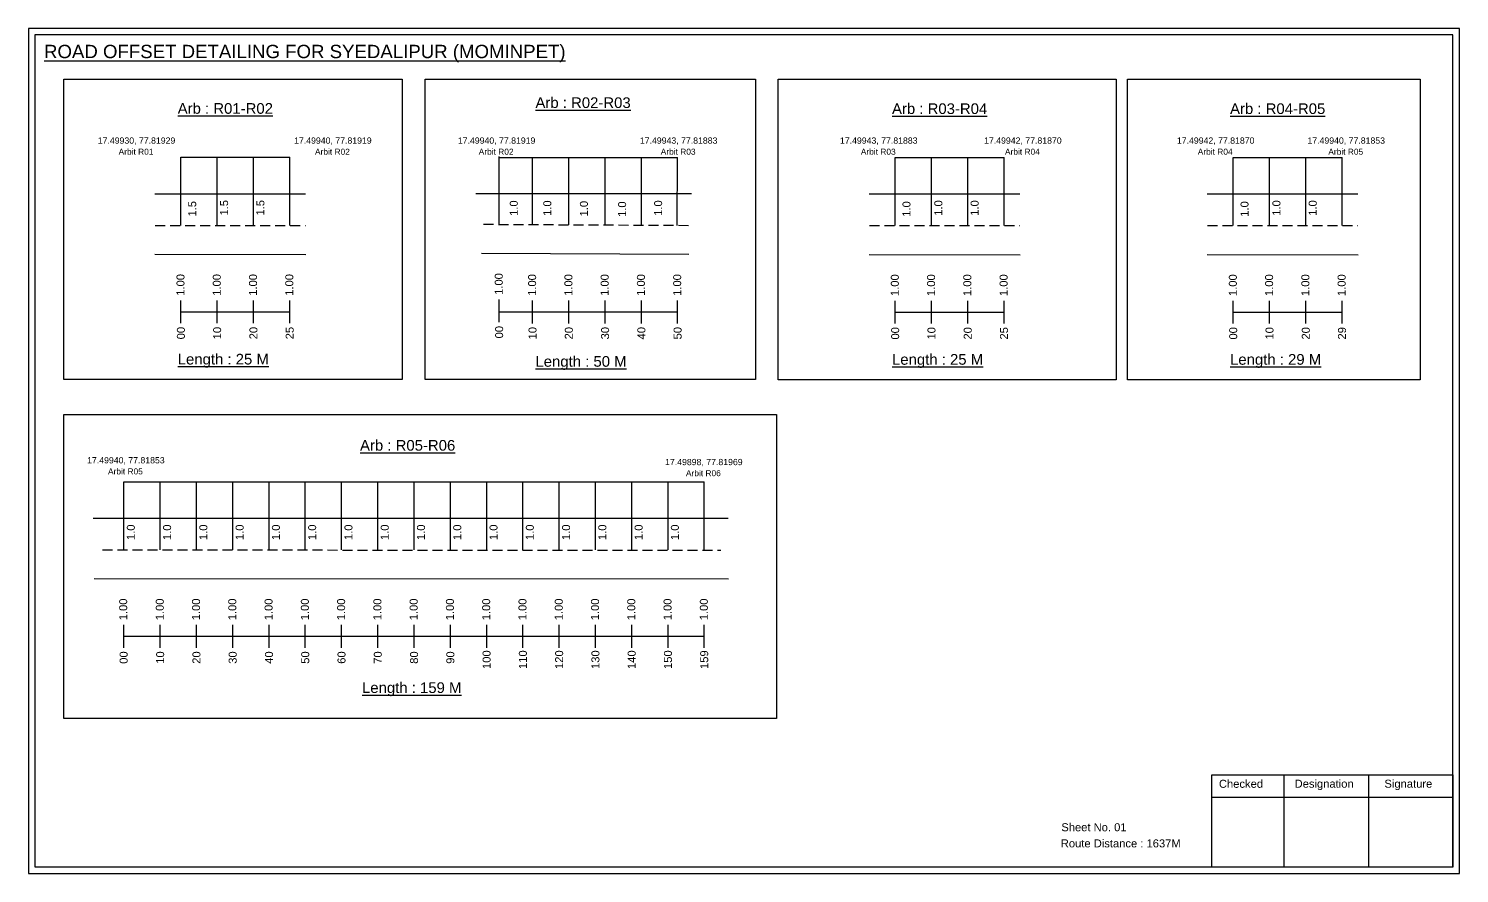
# Model space of a CAD drawing. Header units: inches. Extents: x 660 to 7040, y 655 to 1179.
# Drawn here: x 3631 to 4167, y 682 to 999 of the extents above; entities that cross this region are included whole.
import ezdxf

# ---------------------------------------------------------------- set-up
doc = ezdxf.new("R2010")
doc.units = ezdxf.units.IN
doc.header["$MEASUREMENT"] = 0
doc.linetypes.add('DASHED2', pattern=[0.375, 0.25, -0.125])
doc.layers.add('PDF_Geometry', color=7, linetype='Continuous')
doc.layers.add('PDF_Text', color=5, linetype='Continuous')
doc.styles.add('PDF Arial', font='arial.ttf')
doc.styles.get("Standard").update_dxf_attribs({"font": 'arial.ttf'})

msp = doc.modelspace()

# ---------------------------------------------------------------- linework, layer by layer
at = {"color": 5}
for p, q in [((3688.11, 950.63), (3728.91, 950.63)), ((3807.43, 950.59), (3874.35, 950.59)), ((3955.94, 950.54), (3996.74, 950.54)), ((4082.69, 950.54), (4123.49, 950.54)), ((3666.74, 828.98), (3884.34, 828.98))]:
    msp.add_line(p, q, dxfattribs=at)
for p, q in [((3688.11, 925.09), (3688.11, 950.63)), ((3701.71, 925.09), (3701.71, 950.63)), ((3715.31, 925.09), (3715.31, 950.63)), ((3728.91, 925.09), (3728.91, 950.63)), ((3807.43, 925.35), (3807.43, 950.89)), ((3819.95, 925.3), (3819.95, 950.59)), ((3833.55, 925.25), (3833.55, 950.59)), ((3847.15, 925.31), (3847.15, 950.59)), ((3860.75, 925.05), (3860.75, 950.59)), ((3874.12, 925.09), (3874.35, 950.59)), ((3955.94, 925), (3955.94, 950.54)), ((3969.54, 925), (3969.54, 950.54)), ((3983.14, 925), (3983.14, 950.54)), ((3996.74, 925), (3996.74, 950.54)), ((4082.69, 925), (4082.69, 950.54)), ((4096.29, 925), (4096.29, 950.54)), ((4109.89, 925), (4109.89, 950.54)), ((4123.49, 925), (4123.49, 950.54)), ((3678.27, 936.97), (3734.76, 936.97)), ((3879.6, 936.91), (3798.65, 936.91)), ((3946.1, 936.88), (4002.59, 936.88)), ((4072.85, 936.88), (4129.34, 936.88)), ((3678.27, 914.29), (3734.98, 914.16)), ((3800.86, 914.71), (3878.58, 914.28)), ((3946.1, 914.2), (4002.81, 914.07)), ((4072.85, 914.2), (4129.56, 914.07)), ((3666.74, 803.45), (3666.74, 828.98)), ((3680.34, 803.45), (3680.34, 828.98)), ((3693.94, 803.45), (3693.94, 828.98)), ((3707.54, 803.45), (3707.54, 828.98)), ((3721.14, 803.45), (3721.14, 828.98)), ((3734.74, 803.45), (3734.74, 828.98)), ((3748.34, 803.45), (3748.34, 828.98)), ((3761.94, 803.45), (3761.94, 828.98)), ((3775.54, 803.45), (3775.54, 828.98)), ((3789.14, 803.45), (3789.14, 828.98)), ((3802.74, 803.45), (3802.74, 828.98)), ((3816.34, 803.45), (3816.34, 828.98)), ((3829.94, 803.45), (3829.94, 828.98)), ((3843.54, 803.45), (3843.54, 828.98)), ((3857.14, 803.45), (3857.14, 828.98)), ((3870.74, 803.45), (3870.74, 828.98)), ((3884.34, 803.45), (3884.34, 828.98)), ((3655.19, 815.33), (3893.27, 815.33)), ((3655.58, 792.65), (3893.44, 792.61))]:
    msp.add_line(p, q)
at = {"linetype": 'DASHED2', "ltscale": 15}
for p, q in [((3678.42, 925.09), (3734.76, 925.09)), ((3801.57, 925.5), (3879.85, 925.09)), ((3946.25, 925), (4002.59, 925)), ((4073, 925), (4129.34, 925)), ((3658.7, 803.45), (3890.58, 803.27))]:
    msp.add_line(p, q, dxfattribs=at)
at = {"color": 217, "true_color": 0x93278f}
for p, q in [((3688.11, 888.39), (3688.11, 896.95)), ((3701.71, 888.39), (3701.71, 896.95)), ((3715.31, 888.39), (3715.31, 896.95)), ((3728.91, 888.39), (3728.91, 896.95)), ((3807.43, 888.74), (3807.43, 897.29)), ((3819.95, 888.35), (3819.95, 896.91)), ((3833.55, 888.35), (3833.55, 896.91)), ((3847.15, 888.35), (3847.15, 896.91)), ((3860.75, 888.35), (3860.75, 896.91)), ((3874.35, 888.35), (3874.35, 896.91)), ((3955.94, 888.3), (3955.94, 896.86)), ((3969.54, 888.3), (3969.54, 896.86)), ((3983.14, 888.3), (3983.14, 896.86)), ((3996.74, 888.3), (3996.74, 896.86)), ((4082.69, 888.3), (4082.69, 896.86)), ((4096.29, 888.3), (4096.29, 896.86)), ((4109.89, 888.3), (4109.89, 896.86)), ((4123.49, 888.3), (4123.49, 896.86)), ((3688.11, 892.66), (3728.91, 892.67)), ((3807.43, 892.62), (3874.35, 892.64)), ((3955.94, 892.57), (3996.74, 892.58)), ((4082.69, 892.57), (4123.49, 892.58)), ((3666.63, 766.75), (3666.63, 775.3)), ((3680.34, 766.75), (3680.34, 775.3)), ((3693.94, 766.75), (3693.94, 775.3)), ((3707.54, 766.75), (3707.54, 775.3)), ((3721.14, 766.75), (3721.14, 775.3)), ((3734.74, 766.75), (3734.74, 775.3)), ((3748.34, 766.75), (3748.34, 775.3)), ((3761.94, 766.75), (3761.94, 775.3)), ((3775.54, 766.75), (3775.54, 775.3)), ((3789.14, 766.75), (3789.14, 775.3)), ((3802.74, 766.75), (3802.74, 775.3)), ((3816.34, 766.75), (3816.34, 775.3)), ((3829.94, 766.75), (3829.94, 775.3)), ((3843.54, 766.75), (3843.54, 775.3)), ((3857.14, 766.75), (3857.14, 775.3)), ((3870.74, 766.75), (3870.74, 775.3)), ((3884.34, 766.75), (3884.34, 775.3)), ((3666.74, 771.02), (3884.34, 771.06))]:
    msp.add_line(p, q, dxfattribs=at)
for points in [[(3644.25, 979.94), (3771, 979.94), (3771, 867.26), (3644.25, 867.26)], [(3779.73, 979.94), (3903.53, 979.94), (3903.53, 867.26), (3779.73, 867.26)], [(3912.08, 979.85), (4038.83, 979.85), (4038.83, 867.17), (3912.08, 867.17)], [(4042.99, 979.85), (4152.72, 979.85), (4152.72, 867.17), (4042.99, 867.17)], [(3644.25, 854.14), (3911.36, 854.14), (3911.36, 740.22), (3644.25, 740.22)]]:
    msp.add_lwpolyline(points, close=True)
at = {"layer": 'PDF_Geometry'}
for points in [[(3630.99, 998.85), (3630.99, 682.14), (4167.46, 682.14), (4167.46, 998.85)], [(3633.31, 996.53), (3633.31, 684.56), (4165.04, 684.56), (4165.04, 996.53)]]:
    msp.add_lwpolyline(points, close=True, dxfattribs=at)
at = {"layer": 'PDF_Geometry', "color": 242, "true_color": 0xcc1f26}
msp.add_lwpolyline([(4165.04, 684.47), (4074.7, 684.47), (4074.7, 719.08), (4165.04, 719.08)], close=True, dxfattribs=at)
for points in [[(4101.68, 719.08), (4101.68, 684.47)], [(4133.41, 719.08), (4133.41, 684.47)], [(4074.7, 710.71), (4165.04, 710.71)]]:
    msp.add_lwpolyline(points, dxfattribs=at)

# ---------------------------------------------------------------- texts
at = {"color": 242, "true_color": 0xcd2027}
for s, height, p in [('%%UROAD OFFSET DETAILING FOR SYEDALIPUR (MOMINPET)', 5, (3636.76, 987.78)), ('%%UArb : R01-R02', 4, (3686.89, 966.93)), ('%%UArb : R02-R03', 4, (3821.03, 969.09)), ('%%UArb : R03-R04', 4, (3954.72, 966.84)), ('%%UArb : R04-R05', 4, (4081.47, 966.84)), ('%%ULength : 25 M', 4, (3686.89, 872.93)), ('%%ULength : 50 M', 4, (3821.03, 872.09)), ('%%ULength : 25 M', 4, (3954.72, 872.84)), ('%%ULength : 29 M', 4, (4081.47, 872.84)), ('%%UArb : R05-R06', 4, (3755.25, 840.62)), ('%%ULength : 159 M', 4, (3756, 749.77))]:
    msp.add_text(s, height=height, dxfattribs=at).set_placement(p)
at = {"color": 5}
for s, height, p in [('17.49930, 77.81929', 2.34, (3656.91, 955.71)), ('17.49940, 77.81919', 2.34, (3730.54, 955.71)), ('17.49940, 77.81919', 2.34, (3791.93, 955.71)), ('17.49943, 77.81883', 2.34, (3860.18, 955.71)), ('17.49943, 77.81883', 2.34, (3935.21, 955.71)), ('17.49942, 77.81870', 2.34, (3989.25, 955.71)), ('17.49942, 77.81870', 2.34, (4061.54, 955.71)), ('17.49940, 77.81853', 2.34, (4110.49, 955.71)), ('Arbit R01', 2.246, (3664.73, 951.58)), ('Arbit R02', 2.246, (3738.36, 951.58)), ('Arbit R02', 2.246, (3799.75, 951.58)), ('Arbit R03', 2.246, (3868, 951.58)), ('Arbit R03', 2.246, (3943.03, 951.58)), ('Arbit R04', 2.246, (3997.07, 951.58)), ('Arbit R04', 2.246, (4069.36, 951.58)), ('Arbit R05', 2.246, (4118.31, 951.58)), ('17.49940, 77.81853', 2.34, (3652.92, 835.85)), ('17.49898, 77.81969', 2.34, (3869.63, 835.19)), ('Arbit R05', 2.246, (3660.74, 831.73)), ('Arbit R06', 2.246, (3877.45, 831.06))]:
    msp.add_text(s, height=height, dxfattribs=at).set_placement(p)
for s, p in [('1.5', (3693.82, 928.4)), ('1.5', (3705.78, 928.77)), ('1.5', (3719.38, 928.77)), ('1.0', (3814.39, 928.63)), ('1.0', (3826.97, 928.63)), ('1.0', (3840.7, 928.44)), ('1.0', (3855.02, 928.25)), ('1.0', (3868.53, 928.66)), ('1.0', (3961.65, 928.31)), ('1.0', (3973.6, 928.68)), ('1.0', (3987.2, 928.68)), ('1.0', (4088.4, 928.31)), ('1.0', (4100.36, 928.68)), ('1.0', (4113.96, 928.68)), ('1.0', (3670.81, 807.12)), ('1.0', (3684.41, 807.12)), ('1.0', (3698.01, 807.12)), ('1.0', (3711.61, 807.12)), ('1.0', (3725.21, 807.12)), ('1.0', (3738.81, 807.12)), ('1.0', (3752.41, 807.12)), ('1.0', (3766.01, 807.12)), ('1.0', (3779.61, 807.12)), ('1.0', (3793.21, 807.12)), ('1.0', (3806.81, 807.12)), ('1.0', (3820.41, 807.12)), ('1.0', (3834.01, 807.12)), ('1.0', (3847.61, 807.12)), ('1.0', (3861.21, 807.12)), ('1.0', (3874.81, 807.12))]:
    msp.add_text(s, height=3, rotation=90).set_placement(p)
at = {"color": 217, "true_color": 0x93278f}
for s, p in [('1.00', (3689.43, 898.69)), ('1.00', (3703.03, 898.69)), ('1.00', (3716.63, 898.69)), ('1.00', (3730.23, 898.69)), ('1.00', (3808.76, 899.03)), ('1.00', (3821.28, 898.65)), ('1.00', (3834.88, 898.65)), ('1.00', (3848.48, 898.65)), ('1.00', (3862.08, 898.65)), ('1.00', (3875.68, 898.65)), ('1.00', (3957.26, 898.6)), ('1.00', (3970.86, 898.6)), ('1.00', (3984.46, 898.6)), ('1.00', (3998.06, 898.6)), ('1.00', (4084.01, 898.6)), ('1.00', (4097.61, 898.6)), ('1.00', (4111.21, 898.6)), ('1.00', (4124.81, 898.6)), ('00', (3689.58, 882.37)), ('10', (3703.18, 882.37)), ('20', (3716.78, 882.37)), ('25', (3730.38, 882.37)), ('00', (3808.91, 882.71)), ('10', (3821.43, 882.33)), ('20', (3835.03, 882.33)), ('30', (3848.63, 882.33)), ('40', (3862.23, 882.33)), ('50', (3875.83, 882.33)), ('00', (3957.41, 882.28)), ('10', (3971.01, 882.28)), ('20', (3984.61, 882.28)), ('25', (3998.21, 882.28)), ('00', (4084.16, 882.28)), ('10', (4097.76, 882.28)), ('20', (4111.36, 882.28)), ('29', (4124.96, 882.28)), ('1.00', (3667.96, 777.04)), ('1.00', (3681.66, 777.04)), ('1.00', (3695.26, 777.04)), ('1.00', (3708.86, 777.04)), ('1.00', (3722.46, 777.04)), ('1.00', (3736.06, 777.04)), ('1.00', (3749.66, 777.04)), ('1.00', (3763.26, 777.04)), ('1.00', (3776.86, 777.04)), ('1.00', (3790.46, 777.04)), ('1.00', (3804.06, 777.04)), ('1.00', (3817.66, 777.04)), ('1.00', (3831.26, 777.04)), ('1.00', (3844.86, 777.04)), ('1.00', (3858.46, 777.04)), ('1.00', (3872.06, 777.04)), ('1.00', (3885.66, 777.04)), ('00', (3668.11, 760.72)), ('10', (3681.81, 760.72)), ('20', (3695.41, 760.72)), ('30', (3709.01, 760.72)), ('40', (3722.61, 760.72)), ('50', (3736.21, 760.72)), ('60', (3749.81, 760.72)), ('70', (3763.41, 760.72)), ('80', (3777.01, 760.72)), ('90', (3790.61, 760.72)), ('100', (3804.21, 758.77)), ('110', (3817.81, 758.77)), ('120', (3831.41, 758.77)), ('130', (3845.01, 758.77)), ('140', (3858.61, 758.77)), ('150', (3872.21, 758.77)), ('159', (3885.81, 758.77))]:
    msp.add_text(s, height=3, rotation=90, dxfattribs=at).set_placement(p)
for s, p in [('Sheet No. 01', (4018.2, 697.94)), ('Route Distance : 1637M', (4018.01, 691.89))]:
    msp.add_text(s, height=3).set_placement(p)
at = {"layer": 'PDF_Text', "color": 7, "attachment_point": 7, "style": 'PDF Arial'}
for s, insert, char_height in [('Checked', (4077.3, 714.19), 3.001), ('Designation', (4105.68, 713.36), 3.0006), ('Signature', (4139.36, 713.36), 3.001)]:
    msp.add_mtext(s, dxfattribs=dict(at, insert=insert, char_height=char_height))

doc.saveas('drawing.dxf')
